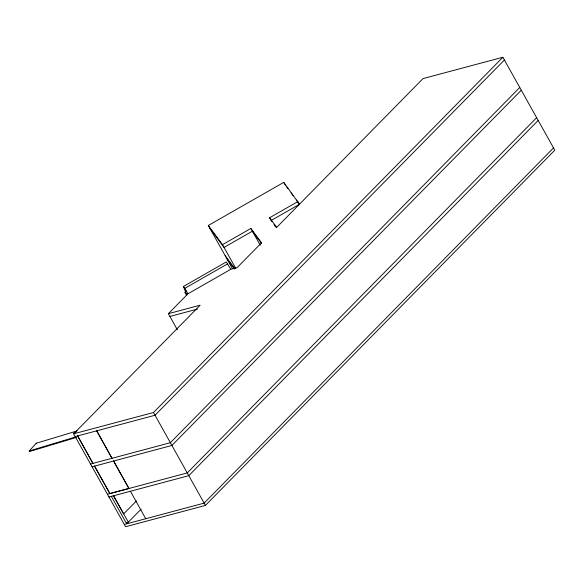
<?xml version="1.0" encoding="UTF-8"?>
<svg xmlns="http://www.w3.org/2000/svg" width="584" height="584" viewBox="0 0 584 584"><rect width="100%" height="100%" fill="white"/><g stroke="black" fill="none" stroke-linecap="round" stroke-linejoin="round"><path stroke-width="0.88" d="M186.683 295.358L185.004 292.358L186.179 291.044M76.599 437.343L29.507 451.527L29.2 450.979L36.215 443.241L77.183 430.904M177.368 329.77L168.375 313.688L187.924 293.818L230.789 269.282L237.148 267.589L261.508 242.82L250.872 228.446L222.497 244.659L208.306 225.482L283.766 182.361L299.497 204.283L271.129 220.496L269.596 217.752L297.964 201.538M269.596 217.752L276.707 227.366L423.028 78.585L502.875 57.261L554.8 150.176L205.422 505.416L125.582 526.739L73.65 433.824L200.159 305.198L168.375 313.688M73.65 433.824L153.497 412.501L502.875 57.261M504.408 60.006L155.03 415.246L75.19 436.576M109.858 493.553L94.506 466.09L109.858 493.553L128.925 488.458L113.573 460.995L128.925 488.458M519.753 87.469L170.382 442.709L90.535 464.032M521.293 90.213L171.915 445.453L92.068 466.784M113.318 495.488L123.625 513.942L136.452 500.962M141.058 509.204L126.684 523.811L111.332 496.349M536.638 117.676L187.267 472.916L107.419 494.239M538.171 120.421L188.8 475.661L108.953 496.991M553.523 147.883L204.144 503.123L124.297 524.454M185.004 292.358L186.442 294.278L183.449 286.459L226.322 261.924L230.789 269.282M183.449 286.459L184.851 288.321L227.723 263.793M252.5 231.14L224.03 247.404L209.838 228.227M74.007 432.503L76.621 431.715M29.2 450.979L75.416 437.051M169.907 316.433L197.392 309.097M126.721 522.585L128.312 522.154L113.391 495.466M286.357 186.53L287.934 188.661M291.087 192.917L293.19 195.764M296.344 200.02L299.497 204.283M271.129 220.496L272.144 221.869M274.181 224.614L276.21 227.358M274.093 224.679L275.619 226.745M252.405 231.198L261.544 243.367M225.183 255.69L234.651 268.479M226.723 258.435L234.607 269.093M283.766 182.361L285.306 185.106M250.872 228.446L260.296 245.316M222.497 244.659L235.87 268.589M208.306 225.482L232.425 268.64M184.851 288.321L187.924 293.818M153.497 412.501L205.422 505.416M130.407 491.261L145.752 518.723M36.215 443.241L36.522 443.796M77.628 435.883L92.922 463.397L77.628 435.883M96.696 430.788L111.989 458.309L96.696 430.788"/></g></svg>
